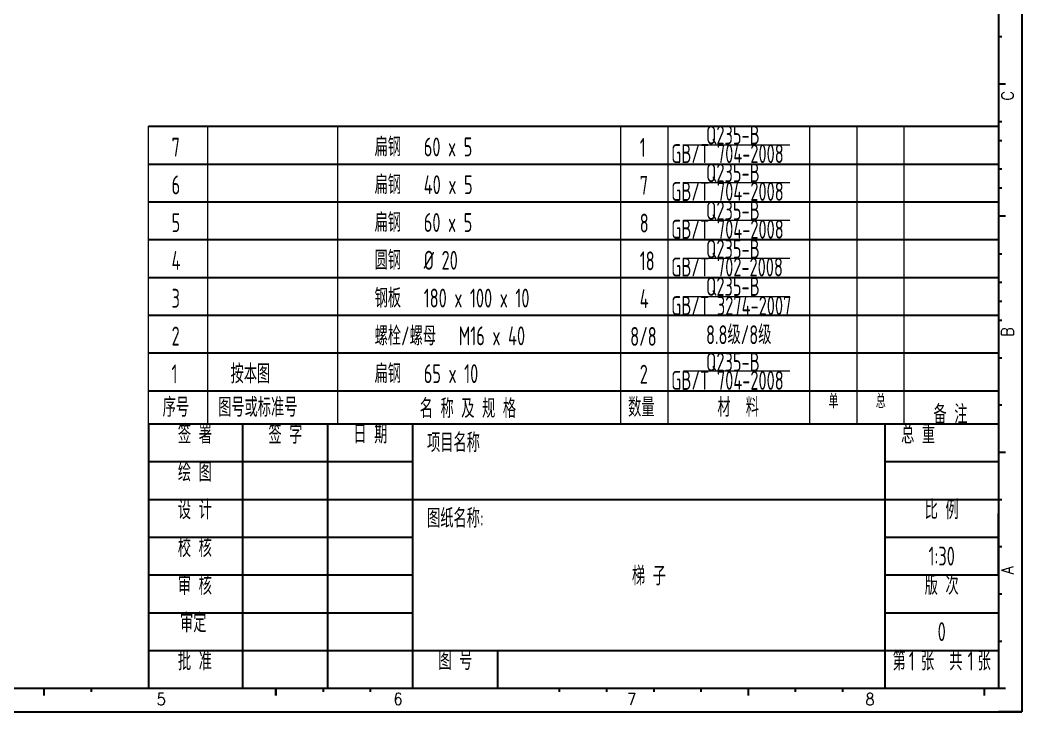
# Model space of a CAD drawing. Header units: millimetres. Extents: x 79309 to 91924, y -21421 to -12511.
# Drawn here: x 85558 to 91924, y -21421 to -17026 of the extents above; entities that cross this region are included whole.
import ezdxf
from ezdxf.enums import TextEntityAlignment as Align

# ---------------------------------------------------------------- set-up
doc = ezdxf.new("R2010")
doc.units = ezdxf.units.MM
for name, color, linetype in [('09图框与明细表层', 4, 'Continuous'), ('2细线层', 4, 'Continuous'), ('BORDER', 7, 'Continuous'), ('DATA', 4, 'Continuous'), ('图框层', 7, 'Continuous')]:
    doc.layers.add(name, color=color, linetype=linetype)
doc.layers.add('文字', color=4, linetype='Continuous', lineweight=13)
doc.styles.add('JEREH', font='isocp.shx', dxfattribs={"width": 0.7, "bigfont": 'hztxt.shx'})
doc.styles.add('ROMANC', font='romanc.shx', dxfattribs={"width": 0.75})

msp = doc.modelspace()

# ---------------------------------------------------------------- linework, layer by layer
at = {"layer": '09图框与明细表层'}
for p, q in [((86373.7, -19590.8), (88053.7, -19590.8)), ((86373.7, -19590.8), (91773.7, -19590.8)), ((86973.7, -21270.8), (86973.7, -19590.8)), ((87513.7, -21270.8), (87513.7, -19590.8)), ((88053.7, -21270.8), (88053.7, -19590.8)), ((91053.7, -21270.8), (91053.7, -19590.8)), ((86373.7, -19830.8), (88053.7, -19830.8)), ((91053.7, -19830.8), (91773.7, -19830.8)), ((86373.7, -20070.8), (88053.7, -20070.8)), ((88053.7, -20070.8), (91053.7, -20070.8)), ((91053.7, -20070.8), (91773.7, -20070.8)), ((86373.7, -20310.8), (88053.7, -20310.8)), ((91053.7, -20310.8), (91773.7, -20310.8)), ((86373.7, -20550.8), (88053.7, -20550.8)), ((91053.7, -20550.8), (91773.7, -20550.8)), ((86373.7, -20790.8), (88053.7, -20790.8)), ((91053.7, -20790.8), (91773.7, -20790.8)), ((86373.7, -21030.8), (88053.7, -21030.8)), ((88053.7, -21030.8), (91773.7, -21030.8)), ((88593.7, -21270.8), (88593.7, -21030.8))]:
    msp.add_line(p, q, dxfattribs=at)
at = {"layer": '2细线层'}
for p, q in [((91923.7, -12510.8), (91923.7, -21420.8)), ((91773.7, -17130.8), (91796.2, -17130.8)), ((91773.7, -17430.8), (91818.7, -17430.8)), ((91773.7, -17670.8), (91796.2, -17670.8)), ((86373.7, -17700.8), (91773.7, -17700.8)), ((86373.7, -17700.8), (91773.7, -17700.8)), ((86373.7, -17700.8), (91773.7, -17700.8)), ((86373.7, -17700.8), (91773.7, -17700.8)), ((91773.7, -17792.1), (91796.2, -17792.1)), ((86373.7, -17940.8), (91773.7, -17940.8)), ((86373.7, -17940.8), (91773.7, -17940.8)), ((91773.7, -17970.8), (91796.2, -17970.8)), ((91773.7, -18092.1), (91796.2, -18092.1)), ((86373.7, -18180.8), (91773.7, -18180.8)), ((86373.7, -18180.8), (91773.7, -18180.8)), ((91773.7, -18270.8), (91818.7, -18270.8)), ((86373.7, -18420.8), (91773.7, -18420.8)), ((86373.7, -18420.8), (91773.7, -18420.8)), ((91773.7, -18512.1), (91796.2, -18512.1)), ((86373.7, -18660.8), (91773.7, -18660.8)), ((86373.7, -18660.8), (91773.7, -18660.8)), ((86373.7, -18660.8), (91773.7, -18660.8)), ((86373.7, -18660.8), (91773.7, -18660.8)), ((91773.7, -18692.1), (91796.2, -18692.1)), ((91773.7, -18692.1), (91796.2, -18692.1)), ((91773.7, -18692.1), (91796.2, -18692.1)), ((91773.7, -18812.1), (91796.2, -18812.1)), ((91773.7, -18812.1), (91796.2, -18812.1)), ((86373.7, -18900.8), (91773.7, -18900.8)), ((86373.7, -18900.8), (91773.7, -18900.8)), ((91773.7, -18932.1), (91796.2, -18932.1)), ((86373.7, -19140.8), (91773.7, -19140.8)), ((86373.7, -19140.8), (91773.7, -19140.8)), ((91773.7, -19170.8), (91796.2, -19170.8)), ((91773.7, -19470.8), (91796.2, -19470.8)), ((86373.7, -19590.8), (86373.7, -21270.8)), ((91773.7, -19770.8), (91818.7, -19770.8)), ((91773.7, -20070.8), (91796.2, -20070.8)), ((91773.7, -20550.8), (91773.7, -20160.8)), ((91773.7, -20160.8), (91773.7, -21270.8)), ((91773.7, -20370.8), (91796.2, -20370.8)), ((91773.7, -20670.8), (91796.2, -20670.8)), ((91773.7, -20970.8), (91796.2, -20970.8)), ((85708.9, -21270.8), (85708.9, -21315.8)), ((86008.9, -21270.8), (86008.9, -21293.3)), ((87183.7, -21270.8), (87183.7, -21315.8)), ((87183.7, -21315.8), (87183.7, -21270.8)), ((87483.7, -21270.8), (87483.7, -21293.3)), ((87783.7, -21293.3), (87783.7, -21270.8)), ((88983.7, -21270.8), (88983.7, -21293.3)), ((89283.7, -21270.8), (89283.7, -21293.3)), ((89583.7, -21270.8), (89583.7, -21293.3)), ((89883.7, -21270.8), (89883.7, -21293.3)), ((90183.7, -21270.8), (90183.7, -21315.8)), ((90483.7, -21270.8), (90483.7, -21293.3)), ((90783.7, -21270.8), (90783.7, -21293.3)), ((91683.7, -21270.8), (91683.7, -21293.3)), ((91683.7, -21270.8), (91683.7, -21315.8)), ((91773.7, -21270.8), (91818.7, -21270.8)), ((79308.7, -21420.8), (91923.7, -21420.8)), ((91923.7, -21420.8), (91773.7, -21420.8))]:
    msp.add_line(p, q, dxfattribs=at)
at = {"layer": 'BORDER'}
msp.add_line((91773.7, -19411), (91773.7, -19621), dxfattribs=at)
at = {"layer": 'DATA'}
for p, q in [((86373.7, -18420.8), (91773.7, -18420.8)), ((86373.7, -19380.8), (91773.7, -19380.8))]:
    msp.add_line(p, q, dxfattribs=at)
at = {"layer": '图框层'}
for p in [(91773.7, -12660.8), (79683.7, -21270.8)]:
    msp.add_line(p, (91773.7, -21270.8), dxfattribs=at)
at = {"layer": '文字'}
for p, q in [((86373.7, -17700.8), (91773.7, -17700.8)), ((86373.7, -17700.8), (91773.7, -17700.8)), ((86373.7, -17700.8), (91773.7, -17700.8)), ((86373.7, -17700.8), (91773.7, -17700.8)), ((86373.7, -17700.8), (91773.7, -17700.8)), ((86373.7, -17700.8), (91773.7, -17700.8)), ((86748.7, -17700.8), (86748.7, -19380.8)), ((87573.7, -17700.8), (87573.7, -19380.8)), ((89373.7, -17700.8), (89373.7, -18660.8)), ((89673.7, -17700.8), (89673.7, -18660.8)), ((90573.7, -17700.8), (90573.7, -19590.8)), ((90873.7, -17700.8), (90873.7, -19590.8)), ((91173.7, -17700.8), (91173.7, -19590.8)), ((89773.8, -17818.3), (90449.2, -17818.3)), ((86373.7, -17940.8), (91773.7, -17940.8)), ((86373.7, -17940.8), (91773.7, -17940.8)), ((86373.7, -17940.8), (91773.7, -17940.8)), ((89773.8, -18058.7), (90449.2, -18058.7)), ((86373.7, -18180.8), (91773.7, -18180.8)), ((86373.7, -18180.8), (91773.7, -18180.8)), ((86373.7, -18180.8), (91773.7, -18180.8)), ((89773.8, -18296.9), (90449.2, -18296.9)), ((86373.7, -18420.8), (91773.7, -18420.8)), ((86373.7, -18420.8), (91773.7, -18420.8)), ((86373.7, -18420.8), (91773.7, -18420.8)), ((86373.7, -18420.8), (91773.7, -18420.8)), ((86373.7, -18420.8), (91773.7, -18420.8)), ((86373.7, -18420.8), (91773.7, -18420.8)), ((86373.7, -18420.8), (91773.7, -18420.8)), ((89773.8, -18538.2), (90449.2, -18538.2)), ((86373.7, -18660.8), (91773.7, -18660.8)), ((86373.7, -18660.8), (91773.7, -18660.8)), ((86373.7, -18660.8), (91773.7, -18660.8)), ((86373.7, -18660.8), (91773.7, -18660.8)), ((86373.7, -18660.8), (91773.7, -18660.8)), ((86373.7, -18660.8), (91773.7, -18660.8)), ((89373.7, -18660.8), (89373.7, -19380.8)), ((89673.7, -18660.8), (89673.7, -19380.8)), ((89773.8, -18782.1), (90449.2, -18782.1)), ((86373.7, -18900.8), (91773.7, -18900.8)), ((86373.7, -18900.8), (91773.7, -18900.8)), ((86373.7, -18900.8), (91773.7, -18900.8)), ((86373.7, -19140.8), (91773.7, -19140.8)), ((86373.7, -19140.8), (91773.7, -19140.8)), ((86373.7, -19140.8), (91773.7, -19140.8)), ((89773.8, -19255.3), (90449.2, -19255.3)), ((86373.7, -19380.8), (91773.7, -19380.8)), ((86373.7, -19380.8), (91773.7, -19380.8)), ((86373.7, -19380.8), (91773.7, -19380.8)), ((86373.7, -19380.8), (91773.7, -19380.8)), ((86748.7, -19380.8), (86748.7, -19590.8)), ((87573.7, -19380.8), (87573.7, -19590.8)), ((89373.7, -19380.8), (89373.7, -19590.8)), ((89673.7, -19380.8), (89673.7, -19590.8)), ((86373.7, -19590.8), (91773.7, -19590.8))]:
    msp.add_line(p, q, dxfattribs=at)
for points in [[(86373.7, -18660.8), (86373.7, -17700.8)], [(86373.7, -18900.8), (86373.7, -18660.8)], [(86373.7, -19140.8), (86373.7, -18900.8)], [(86373.7, -19380.8), (86373.7, -19140.8)], [(86373.7, -19590.8), (86373.7, -19380.8)]]:
    msp.add_lwpolyline(points, dxfattribs=at)

# ---------------------------------------------------------------- texts
at = {"layer": '2细线层', "style": 'ROMANC', "width": 0.9}
for s, p in [('C', (91869, -17537.7)), ('B', (91869, -19037.5)), ('A', (91869, -20546.9))]:
    msp.add_text(s, height=75, rotation=90, dxfattribs=at).set_placement(p)
for s, p in [('5', (86425.9, -21377.5)), ('6', (87930.2, -21376.1)), ('7', (89415.5, -21377.5)), ('8', (90928.9, -21377.5))]:
    msp.add_text(s, height=75, dxfattribs=at).set_placement(p)
at = {"layer": '文字', "style": 'JEREH', "width": 0.7}
for s, height, p in [('Q235-B', 120, (89916.3, -17816.3)), ('扁钢   60 x 5', 120, (87810.5, -17892.2)), ('7', 120, (86520.4, -17893.5)), ('1', 120, (89495, -17895.8)), ('GB/T 704-2008', 120, (89695.2, -17935)), ('Q235-B', 120, (89916.3, -18056.3)), ('6', 120, (86520.4, -18133.5)), ('扁钢   40 x 5', 120, (87810.5, -18132.2)), ('7', 120, (89495, -18135.8)), ('GB/T 704-2008', 120, (89695.2, -18175)), ('Q235-B', 120, (89916.3, -18296.3)), ('5', 120, (86520.4, -18373.5)), ('扁钢   60 x 5', 120, (87810.5, -18372.2)), ('8', 120, (89495, -18375.8)), ('GB/T 704-2008', 120, (89695.2, -18415)), ('Q235-B', 120, (89916.3, -18540.3)), ('4', 120, (86520.4, -18613.5)), ('圆钢   %%C 20', 120, (87810.5, -18612.2)), ('18', 120, (89495, -18615.8)), ('GB/T 702-2008', 120, (89695.2, -18655)), ('Q235-B', 120, (89916.3, -18778.2)), ('3', 120, (86520.4, -18853.5)), ('钢板   180 x 100 x 10', 120, (87810.5, -18852.2)), ('4', 120, (89495, -18855.8)), ('GB/T 3274-2007', 120, (89695.2, -18900.2)), ('螺栓/螺母   M16 x 40', 120, (87810.5, -19092.2)), ('8.8级/8级', 120, (89916.3, -19085)), ('2', 120, (86520.4, -19093.5)), ('8/8', 120, (89434.4, -19095.8)), ('Q235-B', 120, (89916.3, -19258)), ('1', 120, (86520.4, -19333.5)), ('按本图', 120, (86895.4, -19333.5)), ('扁钢   65 x 10 ', 120, (87810.5, -19332.2)), ('2', 120, (89495, -19335.8)), ('GB/T 704-2008', 120, (89695.2, -19375)), ('序号', 120, (86463.7, -19545.8)), ('图号或标准号', 120, (86816.1, -19545.8)), ('数量', 120, (89421.3, -19545.8)), ('材  料', 120, (89988.7, -19545.8)), ('单', 90, (90694.8, -19492.2)), ('总', 90, (90994.8, -19492.2)), ('名 称 及 规 格', 120, (88097.1, -19553.5)), ('备 注', 120, (91361.2, -19590.8))]:
    msp.add_text(s, height=height, dxfattribs=at).set_placement(p)
for s, p in [('签 署', (86668.5, -19650.8)), ('签 字', (87243.7, -19650.8)), ('日 期', (87783.7, -19650.8)), ('总 重', (91263.7, -19650.8)), ('绘 图', (86668.5, -19890.8)), ('设 计', (86668.5, -20130.8)), ('比 例', (91413.7, -20130.8)), ('校 核', (86668.5, -20370.8)), ('1:30', (91413.7, -20430.8)), ('梯 子', (89553.7, -20550.8)), ('审 核', (86668.5, -20610.8)), ('版 次', (91413.7, -20610.8)), ('审定', (86658.3, -20848.8)), ('0', (91413.7, -20910.8)), ('批 准', (86668.5, -21090.8)), ('图 号', (88323.7, -21090.8)), ('第  张  共  张', (91413.7, -21090.8)), (' 1       1  ', (91434.4, -21097.7))]:
    msp.add_text(s, height=120, dxfattribs=at).set_placement(p, align=Align.MIDDLE)
for s, p in [('项目名称', (88143.7, -19710.8)), ('图纸名称:', (88143.7, -20190.8))]:
    msp.add_text(s, height=120, dxfattribs=at).set_placement(p, align=Align.MIDDLE_LEFT)

doc.saveas('drawing.dxf')
